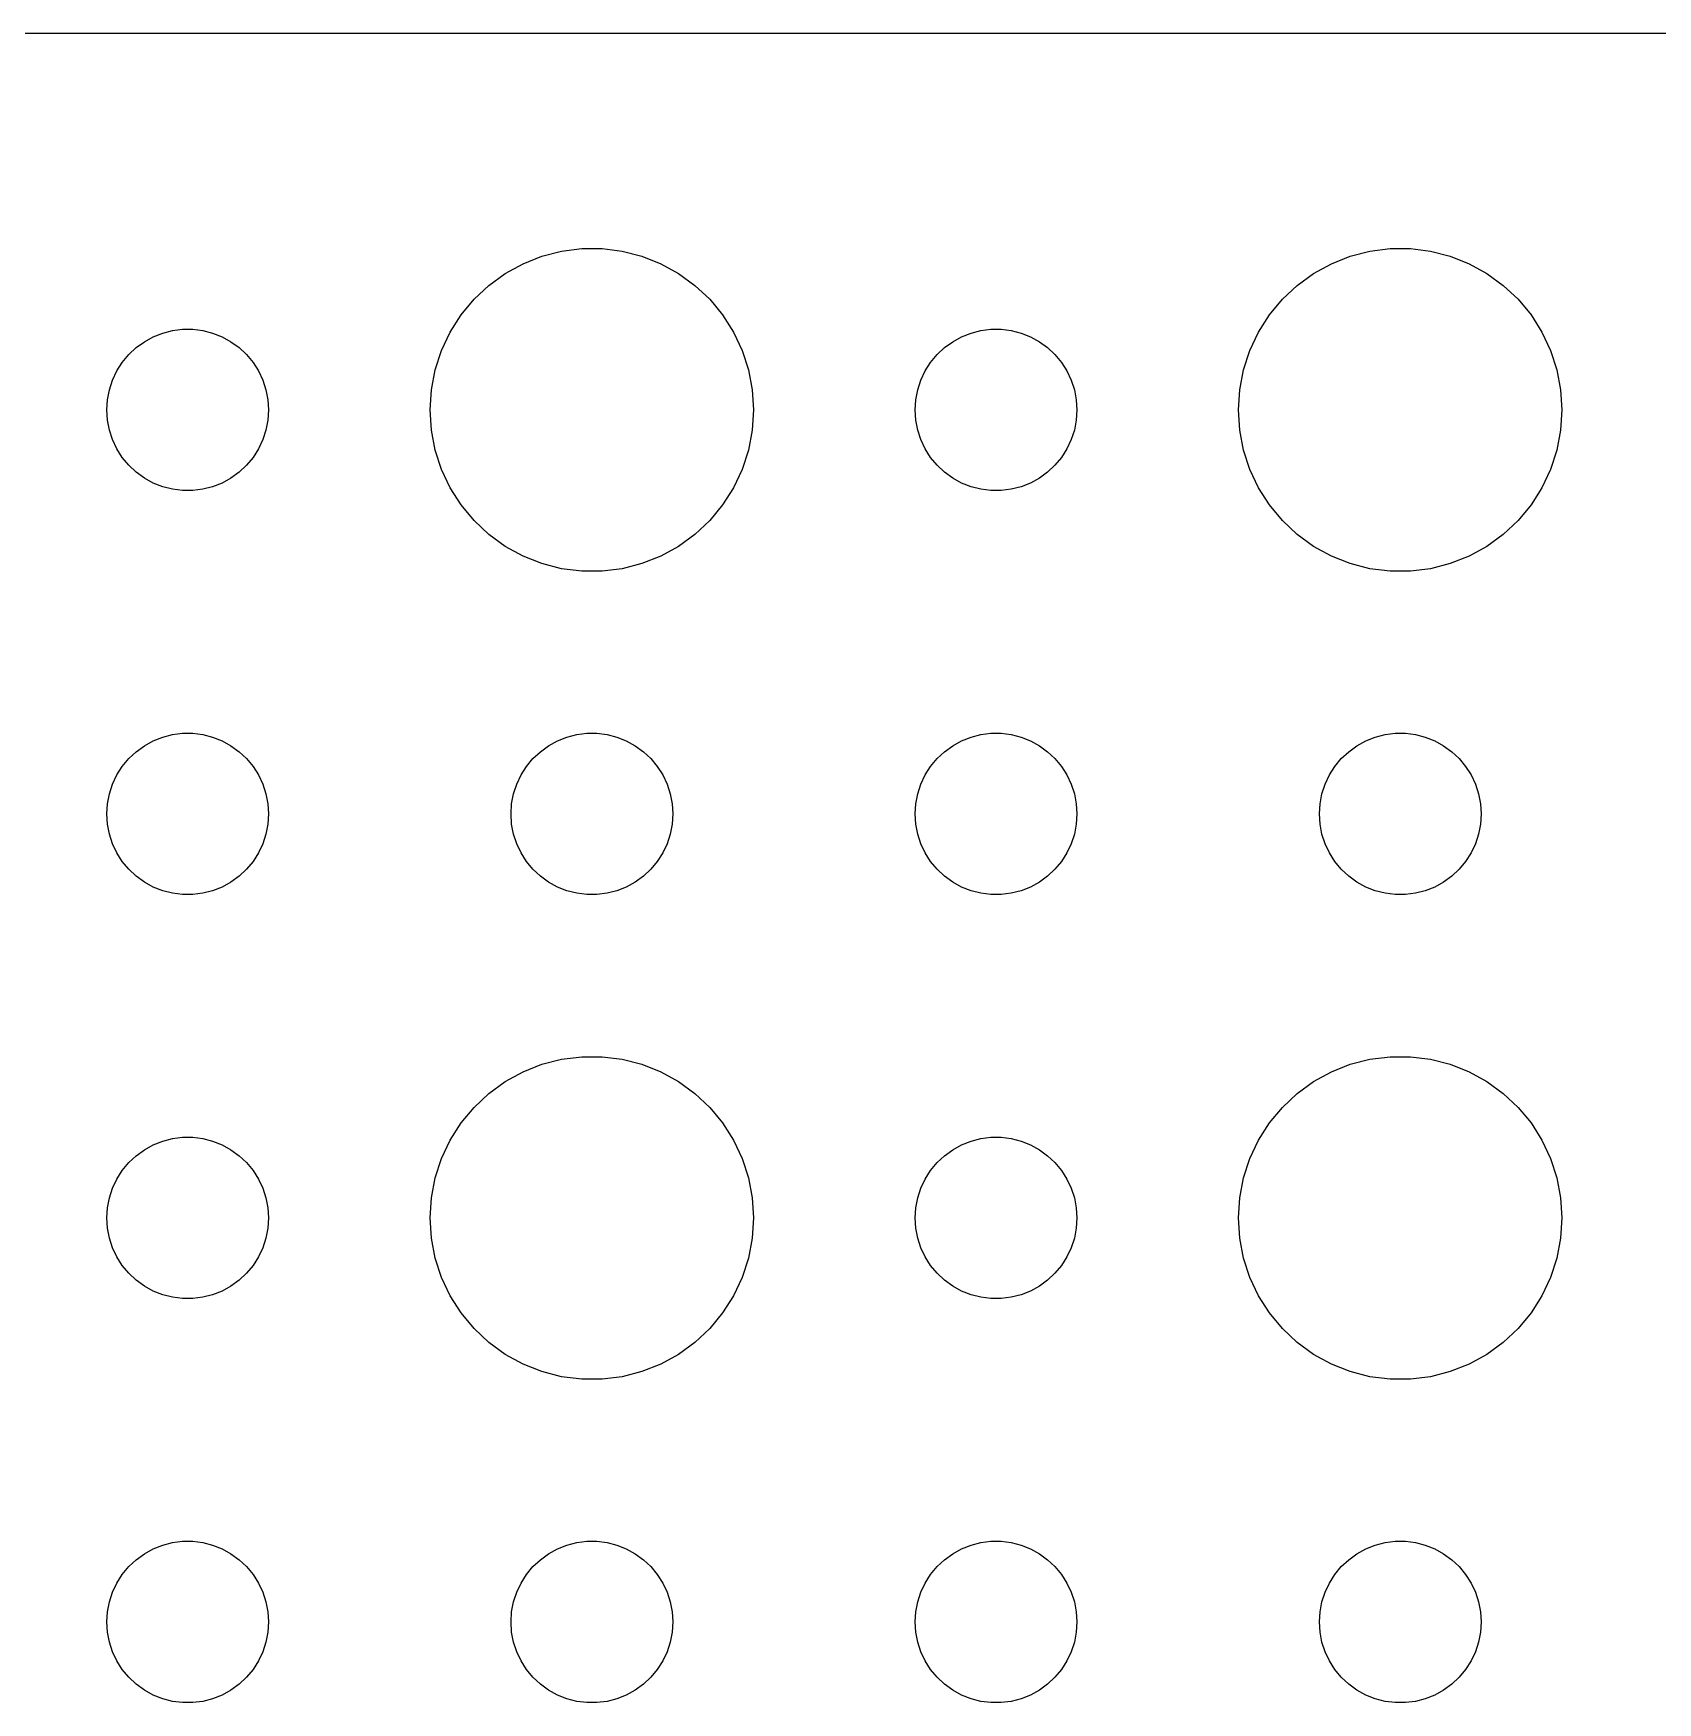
# Model space of a CAD drawing. Header units: metres. Extents: x -120 to 120, y -119 to 119.
# Drawn here: x 27.14 to 57.27, y 88.5 to 119.49 of the extents above; entities that cross this region are included whole.
import ezdxf

# ---------------------------------------------------------------- set-up
doc = ezdxf.new("R2010")
doc.units = ezdxf.units.M

msp = doc.modelspace()

# ---------------------------------------------------------------- linework, layer by layer
for p, q in [((114.814, 119.49), (-114.814, 119.49)), ((36.2227, 115.214), (36.5729, 115.353)), ((36.5729, 115.353), (36.9379, 115.447)), ((36.9379, 115.447), (37.3116, 115.494)), ((37.3116, 115.494), (37.6884, 115.494)), ((37.6884, 115.494), (38.0621, 115.447)), ((38.0621, 115.447), (38.427, 115.353)), ((38.427, 115.353), (38.7773, 115.214)), ((51.2227, 115.214), (51.5729, 115.353)), ((51.5729, 115.353), (51.9379, 115.447)), ((51.9379, 115.447), (52.3116, 115.494)), ((52.3116, 115.494), (52.6884, 115.494)), ((52.6884, 115.494), (53.0621, 115.447)), ((53.0621, 115.447), (53.427, 115.353)), ((53.427, 115.353), (53.7773, 115.214)), ((35.5877, 114.812), (35.8925, 115.033)), ((35.8925, 115.033), (36.2227, 115.214)), ((38.7773, 115.214), (39.1075, 115.033)), ((39.1075, 115.033), (39.4123, 114.812)), ((50.5877, 114.812), (50.8925, 115.033)), ((50.8925, 115.033), (51.2227, 115.214)), ((53.7773, 115.214), (54.1075, 115.033)), ((54.1075, 115.033), (54.4123, 114.812)), ((35.3131, 114.554), (35.5877, 114.812)), ((39.4123, 114.812), (39.6869, 114.554)), ((50.3131, 114.554), (50.5877, 114.812)), ((54.4123, 114.812), (54.6869, 114.554)), ((35.0729, 114.263), (35.3131, 114.554)), ((39.6869, 114.554), (39.927, 114.263)), ((50.0729, 114.263), (50.3131, 114.554)), ((54.6869, 114.554), (54.927, 114.263)), ((34.8711, 113.945), (35.0729, 114.263)), ((39.927, 114.263), (40.1289, 113.945)), ((49.8711, 113.945), (50.0729, 114.263)), ((54.927, 114.263), (55.1289, 113.945)), ((29.0439, 113.656), (29.1963, 113.766)), ((29.1963, 113.766), (29.3613, 113.857)), ((29.3613, 113.857), (29.5365, 113.927)), ((29.5365, 113.927), (29.7189, 113.973)), ((29.7189, 113.973), (29.9058, 113.997)), ((29.9058, 113.997), (30.0942, 113.997)), ((30.0942, 113.997), (30.2811, 113.973)), ((30.2811, 113.973), (30.4635, 113.927)), ((30.4635, 113.927), (30.6387, 113.857)), ((30.6387, 113.857), (30.8037, 113.766)), ((30.8037, 113.766), (30.9561, 113.656)), ((34.7107, 113.604), (34.8711, 113.945)), ((40.1289, 113.945), (40.2893, 113.604)), ((44.0439, 113.656), (44.1963, 113.766)), ((44.1963, 113.766), (44.3613, 113.857)), ((44.3613, 113.857), (44.5365, 113.927)), ((44.5365, 113.927), (44.7189, 113.973)), ((44.7189, 113.973), (44.9058, 113.997)), ((44.9058, 113.997), (45.0942, 113.997)), ((45.0942, 113.997), (45.2811, 113.973)), ((45.2811, 113.973), (45.4635, 113.927)), ((45.4635, 113.927), (45.6387, 113.857)), ((45.6387, 113.857), (45.8037, 113.766)), ((45.8037, 113.766), (45.9561, 113.656)), ((49.7107, 113.604), (49.8711, 113.945)), ((55.1289, 113.945), (55.2893, 113.604)), ((28.7865, 113.382), (28.9065, 113.527)), ((28.9065, 113.527), (29.0439, 113.656)), ((30.9561, 113.656), (31.0934, 113.527)), ((31.0934, 113.527), (31.2135, 113.382)), ((34.5942, 113.246), (34.7107, 113.604)), ((40.2893, 113.604), (40.4057, 113.246)), ((43.7865, 113.382), (43.9065, 113.527)), ((43.9065, 113.527), (44.0439, 113.656)), ((45.9561, 113.656), (46.0934, 113.527)), ((46.0934, 113.527), (46.2135, 113.382)), ((49.5942, 113.246), (49.7107, 113.604)), ((55.2893, 113.604), (55.4057, 113.246)), ((28.6053, 113.052), (28.6855, 113.223)), ((28.6855, 113.223), (28.7865, 113.382)), ((31.2135, 113.382), (31.3145, 113.223)), ((31.3145, 113.223), (31.3947, 113.052)), ((34.5237, 112.876), (34.5942, 113.246)), ((40.4057, 113.246), (40.4763, 112.876)), ((43.6053, 113.052), (43.6855, 113.223)), ((43.6855, 113.223), (43.7865, 113.382)), ((46.2135, 113.382), (46.3145, 113.223)), ((46.3145, 113.223), (46.3947, 113.052)), ((49.5237, 112.876), (49.5942, 113.246)), ((55.4057, 113.246), (55.4763, 112.876)), ((28.5118, 112.688), (28.5471, 112.873)), ((28.5471, 112.873), (28.6053, 113.052)), ((31.3947, 113.052), (31.4529, 112.873)), ((31.4529, 112.873), (31.4882, 112.688)), ((34.5, 112.5), (34.5237, 112.876)), ((40.4763, 112.876), (40.5, 112.5)), ((43.5118, 112.688), (43.5471, 112.873)), ((43.5471, 112.873), (43.6053, 113.052)), ((46.3947, 113.052), (46.4529, 112.873)), ((46.4529, 112.873), (46.4882, 112.688)), ((49.5, 112.5), (49.5237, 112.876)), ((55.4763, 112.876), (55.5, 112.5)), ((28.5, 112.5), (28.5118, 112.688)), ((28.5118, 112.312), (28.5, 112.5)), ((31.4882, 112.688), (31.5, 112.5)), ((31.5, 112.5), (31.4882, 112.312)), ((34.5237, 112.124), (34.5, 112.5)), ((40.5, 112.5), (40.4763, 112.124)), ((43.5, 112.5), (43.5118, 112.688)), ((43.5118, 112.312), (43.5, 112.5)), ((46.4882, 112.688), (46.5, 112.5)), ((46.5, 112.5), (46.4882, 112.312)), ((49.5237, 112.124), (49.5, 112.5)), ((55.5, 112.5), (55.4763, 112.124)), ((28.5471, 112.127), (28.5118, 112.312)), ((31.4882, 112.312), (31.4529, 112.127)), ((43.5471, 112.127), (43.5118, 112.312)), ((46.4882, 112.312), (46.4529, 112.127)), ((28.6053, 111.948), (28.5471, 112.127)), ((28.6855, 111.777), (28.6053, 111.948)), ((31.3947, 111.948), (31.3145, 111.777)), ((31.4529, 112.127), (31.3947, 111.948)), ((34.5942, 111.754), (34.5237, 112.124)), ((40.4763, 112.124), (40.4057, 111.754)), ((43.6053, 111.948), (43.5471, 112.127)), ((43.6855, 111.777), (43.6053, 111.948)), ((46.3947, 111.948), (46.3145, 111.777)), ((46.4529, 112.127), (46.3947, 111.948)), ((49.5942, 111.754), (49.5237, 112.124)), ((55.4763, 112.124), (55.4057, 111.754)), ((28.7865, 111.618), (28.6855, 111.777)), ((28.9065, 111.473), (28.7865, 111.618)), ((31.2135, 111.618), (31.0934, 111.473)), ((31.3145, 111.777), (31.2135, 111.618)), ((34.7107, 111.396), (34.5942, 111.754)), ((40.4057, 111.754), (40.2893, 111.396)), ((43.7865, 111.618), (43.6855, 111.777)), ((43.9065, 111.473), (43.7865, 111.618)), ((46.2135, 111.618), (46.0934, 111.473)), ((46.3145, 111.777), (46.2135, 111.618)), ((49.7107, 111.396), (49.5942, 111.754)), ((55.4057, 111.754), (55.2893, 111.396)), ((29.0439, 111.344), (28.9065, 111.473)), ((29.1963, 111.234), (29.0439, 111.344)), ((30.9561, 111.344), (30.8037, 111.234)), ((31.0934, 111.473), (30.9561, 111.344)), ((34.8711, 111.055), (34.7107, 111.396)), ((40.2893, 111.396), (40.1289, 111.055)), ((44.0439, 111.344), (43.9065, 111.473)), ((44.1963, 111.234), (44.0439, 111.344)), ((45.9561, 111.344), (45.8037, 111.234)), ((46.0934, 111.473), (45.9561, 111.344)), ((49.8711, 111.055), (49.7107, 111.396)), ((55.2893, 111.396), (55.1289, 111.055)), ((29.3613, 111.143), (29.1963, 111.234)), ((29.5365, 111.073), (29.3613, 111.143)), ((29.7189, 111.027), (29.5365, 111.073)), ((29.9058, 111.003), (29.7189, 111.027)), ((30.0942, 111.003), (29.9058, 111.003)), ((30.2811, 111.027), (30.0942, 111.003)), ((30.4635, 111.073), (30.2811, 111.027)), ((30.6387, 111.143), (30.4635, 111.073)), ((30.8037, 111.234), (30.6387, 111.143)), ((35.0729, 110.737), (34.8711, 111.055)), ((40.1289, 111.055), (39.927, 110.737)), ((44.3613, 111.143), (44.1963, 111.234)), ((44.5365, 111.073), (44.3613, 111.143)), ((44.7189, 111.027), (44.5365, 111.073)), ((44.9058, 111.003), (44.7189, 111.027)), ((45.0942, 111.003), (44.9058, 111.003)), ((45.2811, 111.027), (45.0942, 111.003)), ((45.4635, 111.073), (45.2811, 111.027)), ((45.6387, 111.143), (45.4635, 111.073)), ((45.8037, 111.234), (45.6387, 111.143)), ((50.0729, 110.737), (49.8711, 111.055)), ((55.1289, 111.055), (54.927, 110.737)), ((35.3131, 110.446), (35.0729, 110.737)), ((39.927, 110.737), (39.6869, 110.446)), ((50.3131, 110.446), (50.0729, 110.737)), ((54.927, 110.737), (54.6869, 110.446)), ((35.5877, 110.188), (35.3131, 110.446)), ((39.6869, 110.446), (39.4123, 110.188)), ((50.5877, 110.188), (50.3131, 110.446)), ((54.6869, 110.446), (54.4123, 110.188)), ((35.8925, 109.967), (35.5877, 110.188)), ((39.4123, 110.188), (39.1075, 109.967)), ((50.8925, 109.967), (50.5877, 110.188)), ((54.4123, 110.188), (54.1075, 109.967)), ((36.2227, 109.786), (35.8925, 109.967)), ((36.5729, 109.647), (36.2227, 109.786)), ((38.7773, 109.786), (38.427, 109.647)), ((39.1075, 109.967), (38.7773, 109.786)), ((51.2227, 109.786), (50.8925, 109.967)), ((51.5729, 109.647), (51.2227, 109.786)), ((53.7773, 109.786), (53.427, 109.647)), ((54.1075, 109.967), (53.7773, 109.786)), ((36.9379, 109.553), (36.5729, 109.647)), ((37.3116, 109.506), (36.9379, 109.553)), ((37.6884, 109.506), (37.3116, 109.506)), ((38.0621, 109.553), (37.6884, 109.506)), ((38.427, 109.647), (38.0621, 109.553)), ((51.9379, 109.553), (51.5729, 109.647)), ((52.3116, 109.506), (51.9379, 109.553)), ((52.6884, 109.506), (52.3116, 109.506)), ((53.0621, 109.553), (52.6884, 109.506)), ((53.427, 109.647), (53.0621, 109.553)), ((29.1963, 106.266), (29.3613, 106.357)), ((29.3613, 106.357), (29.5365, 106.427)), ((29.5365, 106.427), (29.7189, 106.473)), ((29.7189, 106.473), (29.9058, 106.497)), ((29.9058, 106.497), (30.0942, 106.497)), ((30.0942, 106.497), (30.2811, 106.473)), ((30.2811, 106.473), (30.4635, 106.427)), ((30.4635, 106.427), (30.6387, 106.357)), ((30.6387, 106.357), (30.8037, 106.266)), ((36.6963, 106.266), (36.8613, 106.357)), ((36.8613, 106.357), (37.0365, 106.427)), ((37.0365, 106.427), (37.2189, 106.473)), ((37.2189, 106.473), (37.4058, 106.497)), ((37.4058, 106.497), (37.5942, 106.497)), ((37.5942, 106.497), (37.7811, 106.473)), ((37.7811, 106.473), (37.9635, 106.427)), ((37.9635, 106.427), (38.1387, 106.357)), ((38.1387, 106.357), (38.3037, 106.266)), ((44.1963, 106.266), (44.3613, 106.357)), ((44.3613, 106.357), (44.5365, 106.427)), ((44.5365, 106.427), (44.7189, 106.473)), ((44.7189, 106.473), (44.9058, 106.497)), ((44.9058, 106.497), (45.0942, 106.497)), ((45.0942, 106.497), (45.2811, 106.473)), ((45.2811, 106.473), (45.4635, 106.427)), ((45.4635, 106.427), (45.6387, 106.357)), ((45.6387, 106.357), (45.8037, 106.266)), ((51.6963, 106.266), (51.8613, 106.357)), ((51.8613, 106.357), (52.0365, 106.427)), ((52.0365, 106.427), (52.2189, 106.473)), ((52.2189, 106.473), (52.4058, 106.497)), ((52.4058, 106.497), (52.5942, 106.497)), ((52.5942, 106.497), (52.7811, 106.473)), ((52.7811, 106.473), (52.9635, 106.427)), ((52.9635, 106.427), (53.1387, 106.357)), ((53.1387, 106.357), (53.3037, 106.266)), ((28.7865, 105.882), (28.9065, 106.027)), ((28.9065, 106.027), (29.0439, 106.156)), ((29.0439, 106.156), (29.1963, 106.266)), ((30.8037, 106.266), (30.9561, 106.156)), ((30.9561, 106.156), (31.0934, 106.027)), ((31.0934, 106.027), (31.2135, 105.882)), ((36.2865, 105.882), (36.4065, 106.027)), ((36.4065, 106.027), (36.5439, 106.156)), ((36.5439, 106.156), (36.6963, 106.266)), ((38.3037, 106.266), (38.4561, 106.156)), ((38.4561, 106.156), (38.5934, 106.027)), ((38.5934, 106.027), (38.7135, 105.882)), ((43.7865, 105.882), (43.9065, 106.027)), ((43.9065, 106.027), (44.0439, 106.156)), ((44.0439, 106.156), (44.1963, 106.266)), ((45.8037, 106.266), (45.9561, 106.156)), ((45.9561, 106.156), (46.0934, 106.027)), ((46.0934, 106.027), (46.2135, 105.882)), ((51.2865, 105.882), (51.4065, 106.027)), ((51.4065, 106.027), (51.5439, 106.156)), ((51.5439, 106.156), (51.6963, 106.266)), ((53.3037, 106.266), (53.4561, 106.156)), ((53.4561, 106.156), (53.5934, 106.027)), ((53.5934, 106.027), (53.7135, 105.882)), ((28.6053, 105.552), (28.6855, 105.723)), ((28.6855, 105.723), (28.7865, 105.882)), ((31.2135, 105.882), (31.3145, 105.723)), ((31.3145, 105.723), (31.3947, 105.552)), ((36.1053, 105.552), (36.1855, 105.723)), ((36.1855, 105.723), (36.2865, 105.882)), ((38.7135, 105.882), (38.8145, 105.723)), ((38.8145, 105.723), (38.8947, 105.552)), ((43.6053, 105.552), (43.6855, 105.723)), ((43.6855, 105.723), (43.7865, 105.882)), ((46.2135, 105.882), (46.3145, 105.723)), ((46.3145, 105.723), (46.3947, 105.552)), ((51.1053, 105.552), (51.1855, 105.723)), ((51.1855, 105.723), (51.2865, 105.882)), ((53.7135, 105.882), (53.8145, 105.723)), ((53.8145, 105.723), (53.8947, 105.552)), ((28.5118, 105.188), (28.5471, 105.373)), ((28.5471, 105.373), (28.6053, 105.552)), ((31.3947, 105.552), (31.4529, 105.373)), ((31.4529, 105.373), (31.4882, 105.188)), ((36.0118, 105.188), (36.0471, 105.373)), ((36.0471, 105.373), (36.1053, 105.552)), ((38.8947, 105.552), (38.9529, 105.373)), ((38.9529, 105.373), (38.9882, 105.188)), ((43.5118, 105.188), (43.5471, 105.373)), ((43.5471, 105.373), (43.6053, 105.552)), ((46.3947, 105.552), (46.4529, 105.373)), ((46.4529, 105.373), (46.4882, 105.188)), ((51.0118, 105.188), (51.0471, 105.373)), ((51.0471, 105.373), (51.1053, 105.552)), ((53.8947, 105.552), (53.9529, 105.373)), ((53.9529, 105.373), (53.9882, 105.188)), ((28.5, 105), (28.5118, 105.188)), ((31.4882, 105.188), (31.5, 105)), ((36, 105), (36.0118, 105.188)), ((38.9882, 105.188), (39, 105)), ((43.5, 105), (43.5118, 105.188)), ((46.4882, 105.188), (46.5, 105)), ((51, 105), (51.0118, 105.188)), ((53.9882, 105.188), (54, 105)), ((28.5118, 104.812), (28.5, 105)), ((28.5471, 104.627), (28.5118, 104.812)), ((31.4882, 104.812), (31.4529, 104.627)), ((31.5, 105), (31.4882, 104.812)), ((36.0118, 104.812), (36, 105)), ((36.0471, 104.627), (36.0118, 104.812)), ((38.9882, 104.812), (38.9529, 104.627)), ((39, 105), (38.9882, 104.812)), ((43.5118, 104.812), (43.5, 105)), ((43.5471, 104.627), (43.5118, 104.812)), ((46.4882, 104.812), (46.4529, 104.627)), ((46.5, 105), (46.4882, 104.812)), ((51.0118, 104.812), (51, 105)), ((51.0471, 104.627), (51.0118, 104.812)), ((53.9882, 104.812), (53.9529, 104.627)), ((54, 105), (53.9882, 104.812)), ((28.6053, 104.448), (28.5471, 104.627)), ((28.6855, 104.277), (28.6053, 104.448)), ((31.3947, 104.448), (31.3145, 104.277)), ((31.4529, 104.627), (31.3947, 104.448)), ((36.1053, 104.448), (36.0471, 104.627)), ((36.1855, 104.277), (36.1053, 104.448)), ((38.8947, 104.448), (38.8145, 104.277)), ((38.9529, 104.627), (38.8947, 104.448)), ((43.6053, 104.448), (43.5471, 104.627)), ((43.6855, 104.277), (43.6053, 104.448)), ((46.3947, 104.448), (46.3145, 104.277)), ((46.4529, 104.627), (46.3947, 104.448)), ((51.1053, 104.448), (51.0471, 104.627)), ((51.1855, 104.277), (51.1053, 104.448)), ((53.8947, 104.448), (53.8145, 104.277)), ((53.9529, 104.627), (53.8947, 104.448)), ((28.7865, 104.118), (28.6855, 104.277)), ((28.9065, 103.973), (28.7865, 104.118)), ((31.2135, 104.118), (31.0934, 103.973)), ((31.3145, 104.277), (31.2135, 104.118)), ((36.2865, 104.118), (36.1855, 104.277)), ((36.4065, 103.973), (36.2865, 104.118)), ((38.7135, 104.118), (38.5934, 103.973)), ((38.8145, 104.277), (38.7135, 104.118)), ((43.7865, 104.118), (43.6855, 104.277)), ((43.9065, 103.973), (43.7865, 104.118)), ((46.2135, 104.118), (46.0934, 103.973)), ((46.3145, 104.277), (46.2135, 104.118)), ((51.2865, 104.118), (51.1855, 104.277)), ((51.4065, 103.973), (51.2865, 104.118)), ((53.7135, 104.118), (53.5934, 103.973)), ((53.8145, 104.277), (53.7135, 104.118)), ((29.0439, 103.844), (28.9065, 103.973)), ((29.1963, 103.734), (29.0439, 103.844)), ((30.9561, 103.844), (30.8037, 103.734)), ((31.0934, 103.973), (30.9561, 103.844)), ((36.5439, 103.844), (36.4065, 103.973)), ((36.6963, 103.734), (36.5439, 103.844)), ((38.4561, 103.844), (38.3037, 103.734)), ((38.5934, 103.973), (38.4561, 103.844)), ((44.0439, 103.844), (43.9065, 103.973)), ((44.1963, 103.734), (44.0439, 103.844)), ((45.9561, 103.844), (45.8037, 103.734)), ((46.0934, 103.973), (45.9561, 103.844)), ((51.5439, 103.844), (51.4065, 103.973)), ((51.6963, 103.734), (51.5439, 103.844)), ((53.4561, 103.844), (53.3037, 103.734)), ((53.5934, 103.973), (53.4561, 103.844)), ((29.3613, 103.643), (29.1963, 103.734)), ((29.5365, 103.573), (29.3613, 103.643)), ((29.7189, 103.527), (29.5365, 103.573)), ((29.9058, 103.503), (29.7189, 103.527)), ((30.0942, 103.503), (29.9058, 103.503)), ((30.2811, 103.527), (30.0942, 103.503)), ((30.4635, 103.573), (30.2811, 103.527)), ((30.6387, 103.643), (30.4635, 103.573)), ((30.8037, 103.734), (30.6387, 103.643)), ((36.8613, 103.643), (36.6963, 103.734)), ((37.0365, 103.573), (36.8613, 103.643)), ((37.2189, 103.527), (37.0365, 103.573)), ((37.4058, 103.503), (37.2189, 103.527)), ((37.5942, 103.503), (37.4058, 103.503)), ((37.7811, 103.527), (37.5942, 103.503)), ((37.9635, 103.573), (37.7811, 103.527)), ((38.1387, 103.643), (37.9635, 103.573)), ((38.3037, 103.734), (38.1387, 103.643)), ((44.3613, 103.643), (44.1963, 103.734)), ((44.5365, 103.573), (44.3613, 103.643)), ((44.7189, 103.527), (44.5365, 103.573)), ((44.9058, 103.503), (44.7189, 103.527)), ((45.0942, 103.503), (44.9058, 103.503)), ((45.2811, 103.527), (45.0942, 103.503)), ((45.4635, 103.573), (45.2811, 103.527)), ((45.6387, 103.643), (45.4635, 103.573)), ((45.8037, 103.734), (45.6387, 103.643)), ((51.8613, 103.643), (51.6963, 103.734)), ((52.0365, 103.573), (51.8613, 103.643)), ((52.2189, 103.527), (52.0365, 103.573)), ((52.4058, 103.503), (52.2189, 103.527)), ((52.5942, 103.503), (52.4058, 103.503)), ((52.7811, 103.527), (52.5942, 103.503)), ((52.9635, 103.573), (52.7811, 103.527)), ((53.1387, 103.643), (52.9635, 103.573)), ((53.3037, 103.734), (53.1387, 103.643)), ((36.5729, 100.353), (36.9379, 100.447)), ((36.9379, 100.447), (37.3116, 100.494)), ((37.3116, 100.494), (37.6884, 100.494)), ((37.6884, 100.494), (38.0621, 100.447)), ((38.0621, 100.447), (38.427, 100.353)), ((51.5729, 100.353), (51.9379, 100.447)), ((51.9379, 100.447), (52.3116, 100.494)), ((52.3116, 100.494), (52.6884, 100.494)), ((52.6884, 100.494), (53.0621, 100.447)), ((53.0621, 100.447), (53.427, 100.353)), ((35.8925, 100.033), (36.2227, 100.214)), ((36.2227, 100.214), (36.5729, 100.353)), ((38.427, 100.353), (38.7773, 100.214)), ((38.7773, 100.214), (39.1075, 100.033)), ((50.8925, 100.033), (51.2227, 100.214)), ((51.2227, 100.214), (51.5729, 100.353)), ((53.427, 100.353), (53.7773, 100.214)), ((53.7773, 100.214), (54.1075, 100.033)), ((35.3131, 99.5536), (35.5877, 99.8115)), ((35.5877, 99.8115), (35.8925, 100.033)), ((39.1075, 100.033), (39.4123, 99.8115)), ((39.4123, 99.8115), (39.6869, 99.5536)), ((50.3131, 99.5536), (50.5877, 99.8115)), ((50.5877, 99.8115), (50.8925, 100.033)), ((54.1075, 100.033), (54.4123, 99.8115)), ((54.4123, 99.8115), (54.6869, 99.5536)), ((35.0729, 99.2634), (35.3131, 99.5536)), ((39.6869, 99.5536), (39.927, 99.2634)), ((50.0729, 99.2634), (50.3131, 99.5536)), ((54.6869, 99.5536), (54.927, 99.2634)), ((34.8711, 98.9453), (35.0729, 99.2634)), ((39.927, 99.2634), (40.1289, 98.9453)), ((49.8711, 98.9453), (50.0729, 99.2634)), ((54.927, 99.2634), (55.1289, 98.9453)), ((29.1963, 98.7665), (29.3613, 98.8572)), ((29.3613, 98.8572), (29.5365, 98.9266)), ((29.5365, 98.9266), (29.7189, 98.9734)), ((29.7189, 98.9734), (29.9058, 98.997)), ((29.9058, 98.997), (30.0942, 98.997)), ((30.0942, 98.997), (30.2811, 98.9734)), ((30.2811, 98.9734), (30.4635, 98.9266)), ((30.4635, 98.9266), (30.6387, 98.8572)), ((30.6387, 98.8572), (30.8037, 98.7665)), ((34.7107, 98.6044), (34.8711, 98.9453)), ((40.1289, 98.9453), (40.2893, 98.6044)), ((44.1963, 98.7665), (44.3613, 98.8572)), ((44.3613, 98.8572), (44.5365, 98.9266)), ((44.5365, 98.9266), (44.7189, 98.9734)), ((44.7189, 98.9734), (44.9058, 98.997)), ((44.9058, 98.997), (45.0942, 98.997)), ((45.0942, 98.997), (45.2811, 98.9734)), ((45.2811, 98.9734), (45.4635, 98.9266)), ((45.4635, 98.9266), (45.6387, 98.8572)), ((45.6387, 98.8572), (45.8037, 98.7665)), ((49.7107, 98.6044), (49.8711, 98.9453)), ((55.1289, 98.9453), (55.2893, 98.6044)), ((28.9065, 98.5268), (29.0439, 98.6558)), ((29.0439, 98.6558), (29.1963, 98.7665)), ((30.8037, 98.7665), (30.9561, 98.6558)), ((30.9561, 98.6558), (31.0934, 98.5268)), ((34.5942, 98.2461), (34.7107, 98.6044)), ((40.2893, 98.6044), (40.4057, 98.2461)), ((43.9065, 98.5268), (44.0439, 98.6558)), ((44.0439, 98.6558), (44.1963, 98.7665)), ((45.8037, 98.7665), (45.9561, 98.6558)), ((45.9561, 98.6558), (46.0934, 98.5268)), ((49.5942, 98.2461), (49.7107, 98.6044)), ((55.2893, 98.6044), (55.4057, 98.2461)), ((28.6855, 98.2226), (28.7865, 98.3817)), ((28.7865, 98.3817), (28.9065, 98.5268)), ((31.0934, 98.5268), (31.2135, 98.3817)), ((31.2135, 98.3817), (31.3145, 98.2226)), ((34.5237, 97.876), (34.5942, 98.2461)), ((40.4057, 98.2461), (40.4763, 97.876)), ((43.6855, 98.2226), (43.7865, 98.3817)), ((43.7865, 98.3817), (43.9065, 98.5268)), ((46.0934, 98.5268), (46.2135, 98.3817)), ((46.2135, 98.3817), (46.3145, 98.2226)), ((49.5237, 97.876), (49.5942, 98.2461)), ((55.4057, 98.2461), (55.4763, 97.876)), ((28.5471, 97.873), (28.6053, 98.0522)), ((28.6053, 98.0522), (28.6855, 98.2226)), ((31.3145, 98.2226), (31.3947, 98.0522)), ((31.3947, 98.0522), (31.4529, 97.873)), ((43.5471, 97.873), (43.6053, 98.0522)), ((43.6053, 98.0522), (43.6855, 98.2226)), ((46.3145, 98.2226), (46.3947, 98.0522)), ((46.3947, 98.0522), (46.4529, 97.873)), ((28.5, 97.5), (28.5118, 97.688)), ((28.5118, 97.688), (28.5471, 97.873)), ((31.4529, 97.873), (31.4882, 97.688)), ((31.4882, 97.688), (31.5, 97.5)), ((34.5, 97.5), (34.5237, 97.876)), ((40.4763, 97.876), (40.5, 97.5)), ((43.5, 97.5), (43.5118, 97.688)), ((43.5118, 97.688), (43.5471, 97.873)), ((46.4529, 97.873), (46.4882, 97.688)), ((46.4882, 97.688), (46.5, 97.5)), ((49.5, 97.5), (49.5237, 97.876)), ((55.4763, 97.876), (55.5, 97.5)), ((28.5118, 97.312), (28.5, 97.5)), ((28.5471, 97.127), (28.5118, 97.312)), ((31.4882, 97.312), (31.4529, 97.127)), ((31.5, 97.5), (31.4882, 97.312)), ((34.5237, 97.124), (34.5, 97.5)), ((40.5, 97.5), (40.4763, 97.124)), ((43.5118, 97.312), (43.5, 97.5)), ((43.5471, 97.127), (43.5118, 97.312)), ((46.4882, 97.312), (46.4529, 97.127)), ((46.5, 97.5), (46.4882, 97.312)), ((49.5237, 97.124), (49.5, 97.5)), ((55.5, 97.5), (55.4763, 97.124)), ((28.6053, 96.9478), (28.5471, 97.127)), ((31.4529, 97.127), (31.3947, 96.9478)), ((34.5942, 96.7539), (34.5237, 97.124)), ((40.4763, 97.124), (40.4057, 96.7539)), ((43.6053, 96.9478), (43.5471, 97.127)), ((46.4529, 97.127), (46.3947, 96.9478)), ((49.5942, 96.7539), (49.5237, 97.124)), ((55.4763, 97.124), (55.4057, 96.7539)), ((28.6855, 96.7774), (28.6053, 96.9478)), ((28.7865, 96.6183), (28.6855, 96.7774)), ((31.3145, 96.7774), (31.2135, 96.6183)), ((31.3947, 96.9478), (31.3145, 96.7774)), ((34.7107, 96.3956), (34.5942, 96.7539)), ((40.4057, 96.7539), (40.2893, 96.3956)), ((43.6855, 96.7774), (43.6053, 96.9478)), ((43.7865, 96.6183), (43.6855, 96.7774)), ((46.3145, 96.7774), (46.2135, 96.6183)), ((46.3947, 96.9478), (46.3145, 96.7774)), ((49.7107, 96.3956), (49.5942, 96.7539)), ((55.4057, 96.7539), (55.2893, 96.3956)), ((28.9065, 96.4732), (28.7865, 96.6183)), ((29.0439, 96.3442), (28.9065, 96.4732)), ((31.0934, 96.4732), (30.9561, 96.3442)), ((31.2135, 96.6183), (31.0934, 96.4732)), ((34.8711, 96.0547), (34.7107, 96.3956)), ((40.2893, 96.3956), (40.1289, 96.0547)), ((43.9065, 96.4732), (43.7865, 96.6183)), ((44.0439, 96.3442), (43.9065, 96.4732)), ((46.0934, 96.4732), (45.9561, 96.3442)), ((46.2135, 96.6183), (46.0934, 96.4732)), ((49.8711, 96.0547), (49.7107, 96.3956)), ((55.2893, 96.3956), (55.1289, 96.0547)), ((29.1963, 96.2335), (29.0439, 96.3442)), ((29.3613, 96.1428), (29.1963, 96.2335)), ((29.5365, 96.0734), (29.3613, 96.1428)), ((29.7189, 96.0266), (29.5365, 96.0734)), ((30.4635, 96.0734), (30.2811, 96.0266)), ((30.6387, 96.1428), (30.4635, 96.0734)), ((30.8037, 96.2335), (30.6387, 96.1428)), ((30.9561, 96.3442), (30.8037, 96.2335)), ((44.1963, 96.2335), (44.0439, 96.3442)), ((44.3613, 96.1428), (44.1963, 96.2335)), ((44.5365, 96.0734), (44.3613, 96.1428)), ((44.7189, 96.0266), (44.5365, 96.0734)), ((45.4635, 96.0734), (45.2811, 96.0266)), ((45.6387, 96.1428), (45.4635, 96.0734)), ((45.8037, 96.2335), (45.6387, 96.1428)), ((45.9561, 96.3442), (45.8037, 96.2335)), ((29.9058, 96.003), (29.7189, 96.0266)), ((30.0942, 96.003), (29.9058, 96.003)), ((30.2811, 96.0266), (30.0942, 96.003)), ((35.0729, 95.7366), (34.8711, 96.0547)), ((40.1289, 96.0547), (39.927, 95.7366)), ((44.9058, 96.003), (44.7189, 96.0266)), ((45.0942, 96.003), (44.9058, 96.003)), ((45.2811, 96.0266), (45.0942, 96.003)), ((50.0729, 95.7366), (49.8711, 96.0547)), ((55.1289, 96.0547), (54.927, 95.7366)), ((35.3131, 95.4464), (35.0729, 95.7366)), ((35.5877, 95.1885), (35.3131, 95.4464)), ((39.6869, 95.4464), (39.4123, 95.1885)), ((39.927, 95.7366), (39.6869, 95.4464)), ((50.3131, 95.4464), (50.0729, 95.7366)), ((50.5877, 95.1885), (50.3131, 95.4464)), ((54.6869, 95.4464), (54.4123, 95.1885)), ((54.927, 95.7366), (54.6869, 95.4464)), ((35.8925, 94.967), (35.5877, 95.1885)), ((39.4123, 95.1885), (39.1075, 94.967)), ((50.8925, 94.967), (50.5877, 95.1885)), ((54.4123, 95.1885), (54.1075, 94.967)), ((36.2227, 94.7855), (35.8925, 94.967)), ((39.1075, 94.967), (38.7773, 94.7855)), ((51.2227, 94.7855), (50.8925, 94.967)), ((54.1075, 94.967), (53.7773, 94.7855)), ((36.5729, 94.6468), (36.2227, 94.7855)), ((36.9379, 94.5531), (36.5729, 94.6468)), ((37.3116, 94.5059), (36.9379, 94.5531)), ((38.0621, 94.5531), (37.6884, 94.5059)), ((38.427, 94.6468), (38.0621, 94.5531)), ((38.7773, 94.7855), (38.427, 94.6468)), ((51.5729, 94.6468), (51.2227, 94.7855)), ((51.9379, 94.5531), (51.5729, 94.6468)), ((52.3116, 94.5059), (51.9379, 94.5531)), ((53.0621, 94.5531), (52.6884, 94.5059)), ((53.427, 94.6468), (53.0621, 94.5531)), ((53.7773, 94.7855), (53.427, 94.6468)), ((37.6884, 94.5059), (37.3116, 94.5059)), ((52.6884, 94.5059), (52.3116, 94.5059)), ((29.3613, 91.3572), (29.5365, 91.4266)), ((29.5365, 91.4266), (29.7189, 91.4734)), ((29.7189, 91.4734), (29.9058, 91.497)), ((29.9058, 91.497), (30.0942, 91.497)), ((30.0942, 91.497), (30.2811, 91.4734)), ((30.2811, 91.4734), (30.4635, 91.4266)), ((30.4635, 91.4266), (30.6387, 91.3572)), ((36.8613, 91.3572), (37.0365, 91.4266)), ((37.0365, 91.4266), (37.2189, 91.4734)), ((37.2189, 91.4734), (37.4058, 91.497)), ((37.4058, 91.497), (37.5942, 91.497)), ((37.5942, 91.497), (37.7811, 91.4734)), ((37.7811, 91.4734), (37.9635, 91.4266)), ((37.9635, 91.4266), (38.1387, 91.3572)), ((44.3613, 91.3572), (44.5365, 91.4266)), ((44.5365, 91.4266), (44.7189, 91.4734)), ((44.7189, 91.4734), (44.9058, 91.497)), ((44.9058, 91.497), (45.0942, 91.497)), ((45.0942, 91.497), (45.2811, 91.4734)), ((45.2811, 91.4734), (45.4635, 91.4266)), ((45.4635, 91.4266), (45.6387, 91.3572)), ((51.8613, 91.3572), (52.0365, 91.4266)), ((52.0365, 91.4266), (52.2189, 91.4734)), ((52.2189, 91.4734), (52.4058, 91.497)), ((52.4058, 91.497), (52.5942, 91.497)), ((52.5942, 91.497), (52.7811, 91.4734)), ((52.7811, 91.4734), (52.9635, 91.4266)), ((52.9635, 91.4266), (53.1387, 91.3572)), ((28.9065, 91.0268), (29.0439, 91.1558)), ((29.0439, 91.1558), (29.1963, 91.2665)), ((29.1963, 91.2665), (29.3613, 91.3572)), ((30.6387, 91.3572), (30.8037, 91.2665)), ((30.8037, 91.2665), (30.9561, 91.1558)), ((30.9561, 91.1558), (31.0934, 91.0268)), ((36.4065, 91.0268), (36.5439, 91.1558)), ((36.5439, 91.1558), (36.6963, 91.2665)), ((36.6963, 91.2665), (36.8613, 91.3572)), ((38.1387, 91.3572), (38.3037, 91.2665)), ((38.3037, 91.2665), (38.4561, 91.1558)), ((38.4561, 91.1558), (38.5934, 91.0268)), ((43.9065, 91.0268), (44.0439, 91.1558)), ((44.0439, 91.1558), (44.1963, 91.2665)), ((44.1963, 91.2665), (44.3613, 91.3572)), ((45.6387, 91.3572), (45.8037, 91.2665)), ((45.8037, 91.2665), (45.9561, 91.1558)), ((45.9561, 91.1558), (46.0934, 91.0268)), ((51.4065, 91.0268), (51.5439, 91.1558)), ((51.5439, 91.1558), (51.6963, 91.2665)), ((51.6963, 91.2665), (51.8613, 91.3572)), ((53.1387, 91.3572), (53.3037, 91.2665)), ((53.3037, 91.2665), (53.4561, 91.1558)), ((53.4561, 91.1558), (53.5934, 91.0268)), ((28.6855, 90.7226), (28.7865, 90.8817)), ((28.7865, 90.8817), (28.9065, 91.0268)), ((31.0934, 91.0268), (31.2135, 90.8817)), ((31.2135, 90.8817), (31.3145, 90.7226)), ((36.1855, 90.7226), (36.2865, 90.8817)), ((36.2865, 90.8817), (36.4065, 91.0268)), ((38.5934, 91.0268), (38.7135, 90.8817)), ((38.7135, 90.8817), (38.8145, 90.7226)), ((43.6855, 90.7226), (43.7865, 90.8817)), ((43.7865, 90.8817), (43.9065, 91.0268)), ((46.0934, 91.0268), (46.2135, 90.8817)), ((46.2135, 90.8817), (46.3145, 90.7226)), ((51.1855, 90.7226), (51.2865, 90.8817)), ((51.2865, 90.8817), (51.4065, 91.0268)), ((53.5934, 91.0268), (53.7135, 90.8817)), ((53.7135, 90.8817), (53.8145, 90.7226)), ((28.5471, 90.373), (28.6053, 90.5522)), ((28.6053, 90.5522), (28.6855, 90.7226)), ((31.3145, 90.7226), (31.3947, 90.5522)), ((31.3947, 90.5522), (31.4529, 90.373)), ((36.0471, 90.373), (36.1053, 90.5522)), ((36.1053, 90.5522), (36.1855, 90.7226)), ((38.8145, 90.7226), (38.8947, 90.5522)), ((38.8947, 90.5522), (38.9529, 90.373)), ((43.5471, 90.373), (43.6053, 90.5522)), ((43.6053, 90.5522), (43.6855, 90.7226)), ((46.3145, 90.7226), (46.3947, 90.5522)), ((46.3947, 90.5522), (46.4529, 90.373)), ((51.0471, 90.373), (51.1053, 90.5522)), ((51.1053, 90.5522), (51.1855, 90.7226)), ((53.8145, 90.7226), (53.8947, 90.5522)), ((53.8947, 90.5522), (53.9529, 90.373)), ((28.5, 90), (28.5118, 90.188)), ((28.5118, 90.188), (28.5471, 90.373)), ((31.4529, 90.373), (31.4882, 90.188)), ((31.4882, 90.188), (31.5, 90)), ((36, 90), (36.0118, 90.188)), ((36.0118, 90.188), (36.0471, 90.373)), ((38.9529, 90.373), (38.9882, 90.188)), ((38.9882, 90.188), (39, 90)), ((43.5, 90), (43.5118, 90.188)), ((43.5118, 90.188), (43.5471, 90.373)), ((46.4529, 90.373), (46.4882, 90.188)), ((46.4882, 90.188), (46.5, 90)), ((51, 90), (51.0118, 90.188)), ((51.0118, 90.188), (51.0471, 90.373)), ((53.9529, 90.373), (53.9882, 90.188)), ((53.9882, 90.188), (54, 90)), ((28.5118, 89.812), (28.5, 90)), ((31.5, 90), (31.4882, 89.812)), ((36.0118, 89.812), (36, 90)), ((39, 90), (38.9882, 89.812)), ((43.5118, 89.812), (43.5, 90)), ((46.5, 90), (46.4882, 89.812)), ((51.0118, 89.812), (51, 90)), ((54, 90), (53.9882, 89.812)), ((28.5471, 89.627), (28.5118, 89.812)), ((28.6053, 89.4478), (28.5471, 89.627)), ((31.4529, 89.627), (31.3947, 89.4478)), ((31.4882, 89.812), (31.4529, 89.627)), ((36.0471, 89.627), (36.0118, 89.812)), ((36.1053, 89.4478), (36.0471, 89.627)), ((38.9529, 89.627), (38.8947, 89.4478)), ((38.9882, 89.812), (38.9529, 89.627)), ((43.5471, 89.627), (43.5118, 89.812)), ((43.6053, 89.4478), (43.5471, 89.627)), ((46.4529, 89.627), (46.3947, 89.4478)), ((46.4882, 89.812), (46.4529, 89.627)), ((51.0471, 89.627), (51.0118, 89.812)), ((51.1053, 89.4478), (51.0471, 89.627)), ((53.9529, 89.627), (53.8947, 89.4478)), ((53.9882, 89.812), (53.9529, 89.627)), ((28.6855, 89.2774), (28.6053, 89.4478)), ((28.7865, 89.1183), (28.6855, 89.2774)), ((31.3145, 89.2774), (31.2135, 89.1183)), ((31.3947, 89.4478), (31.3145, 89.2774)), ((36.1855, 89.2774), (36.1053, 89.4478)), ((36.2865, 89.1183), (36.1855, 89.2774)), ((38.8145, 89.2774), (38.7135, 89.1183)), ((38.8947, 89.4478), (38.8145, 89.2774)), ((43.6855, 89.2774), (43.6053, 89.4478)), ((43.7865, 89.1183), (43.6855, 89.2774)), ((46.3145, 89.2774), (46.2135, 89.1183)), ((46.3947, 89.4478), (46.3145, 89.2774)), ((51.1855, 89.2774), (51.1053, 89.4478)), ((51.2865, 89.1183), (51.1855, 89.2774)), ((53.8145, 89.2774), (53.7135, 89.1183)), ((53.8947, 89.4478), (53.8145, 89.2774)), ((28.9065, 88.9732), (28.7865, 89.1183)), ((29.0439, 88.8442), (28.9065, 88.9732)), ((31.0934, 88.9732), (30.9561, 88.8442)), ((31.2135, 89.1183), (31.0934, 88.9732)), ((36.4065, 88.9732), (36.2865, 89.1183)), ((36.5439, 88.8442), (36.4065, 88.9732)), ((38.5934, 88.9732), (38.4561, 88.8442)), ((38.7135, 89.1183), (38.5934, 88.9732)), ((43.9065, 88.9732), (43.7865, 89.1183)), ((44.0439, 88.8442), (43.9065, 88.9732)), ((46.0934, 88.9732), (45.9561, 88.8442)), ((46.2135, 89.1183), (46.0934, 88.9732)), ((51.4065, 88.9732), (51.2865, 89.1183)), ((51.5439, 88.8442), (51.4065, 88.9732)), ((53.5934, 88.9732), (53.4561, 88.8442)), ((53.7135, 89.1183), (53.5934, 88.9732)), ((29.1963, 88.7335), (29.0439, 88.8442)), ((29.3613, 88.6428), (29.1963, 88.7335)), ((29.5365, 88.5734), (29.3613, 88.6428)), ((30.6387, 88.6428), (30.4635, 88.5734)), ((30.8037, 88.7335), (30.6387, 88.6428)), ((30.9561, 88.8442), (30.8037, 88.7335)), ((36.6963, 88.7335), (36.5439, 88.8442)), ((36.8613, 88.6428), (36.6963, 88.7335)), ((37.0365, 88.5734), (36.8613, 88.6428)), ((38.1387, 88.6428), (37.9635, 88.5734)), ((38.3037, 88.7335), (38.1387, 88.6428)), ((38.4561, 88.8442), (38.3037, 88.7335)), ((44.1963, 88.7335), (44.0439, 88.8442)), ((44.3613, 88.6428), (44.1963, 88.7335)), ((44.5365, 88.5734), (44.3613, 88.6428)), ((45.6387, 88.6428), (45.4635, 88.5734)), ((45.8037, 88.7335), (45.6387, 88.6428)), ((45.9561, 88.8442), (45.8037, 88.7335)), ((51.6963, 88.7335), (51.5439, 88.8442)), ((51.8613, 88.6428), (51.6963, 88.7335)), ((52.0365, 88.5734), (51.8613, 88.6428)), ((53.1387, 88.6428), (52.9635, 88.5734)), ((53.3037, 88.7335), (53.1387, 88.6428)), ((53.4561, 88.8442), (53.3037, 88.7335)), ((29.7189, 88.5266), (29.5365, 88.5734)), ((29.9058, 88.503), (29.7189, 88.5266)), ((30.0942, 88.503), (29.9058, 88.503)), ((30.2811, 88.5266), (30.0942, 88.503)), ((30.4635, 88.5734), (30.2811, 88.5266)), ((37.2189, 88.5266), (37.0365, 88.5734)), ((37.4058, 88.503), (37.2189, 88.5266)), ((37.5942, 88.503), (37.4058, 88.503)), ((37.7811, 88.5266), (37.5942, 88.503)), ((37.9635, 88.5734), (37.7811, 88.5266)), ((44.7189, 88.5266), (44.5365, 88.5734)), ((44.9058, 88.503), (44.7189, 88.5266)), ((45.0942, 88.503), (44.9058, 88.503)), ((45.2811, 88.5266), (45.0942, 88.503)), ((45.4635, 88.5734), (45.2811, 88.5266)), ((52.2189, 88.5266), (52.0365, 88.5734)), ((52.4058, 88.503), (52.2189, 88.5266)), ((52.5942, 88.503), (52.4058, 88.503)), ((52.7811, 88.5266), (52.5942, 88.503)), ((52.9635, 88.5734), (52.7811, 88.5266))]:
    msp.add_line(p, q)

doc.saveas('drawing.dxf')
